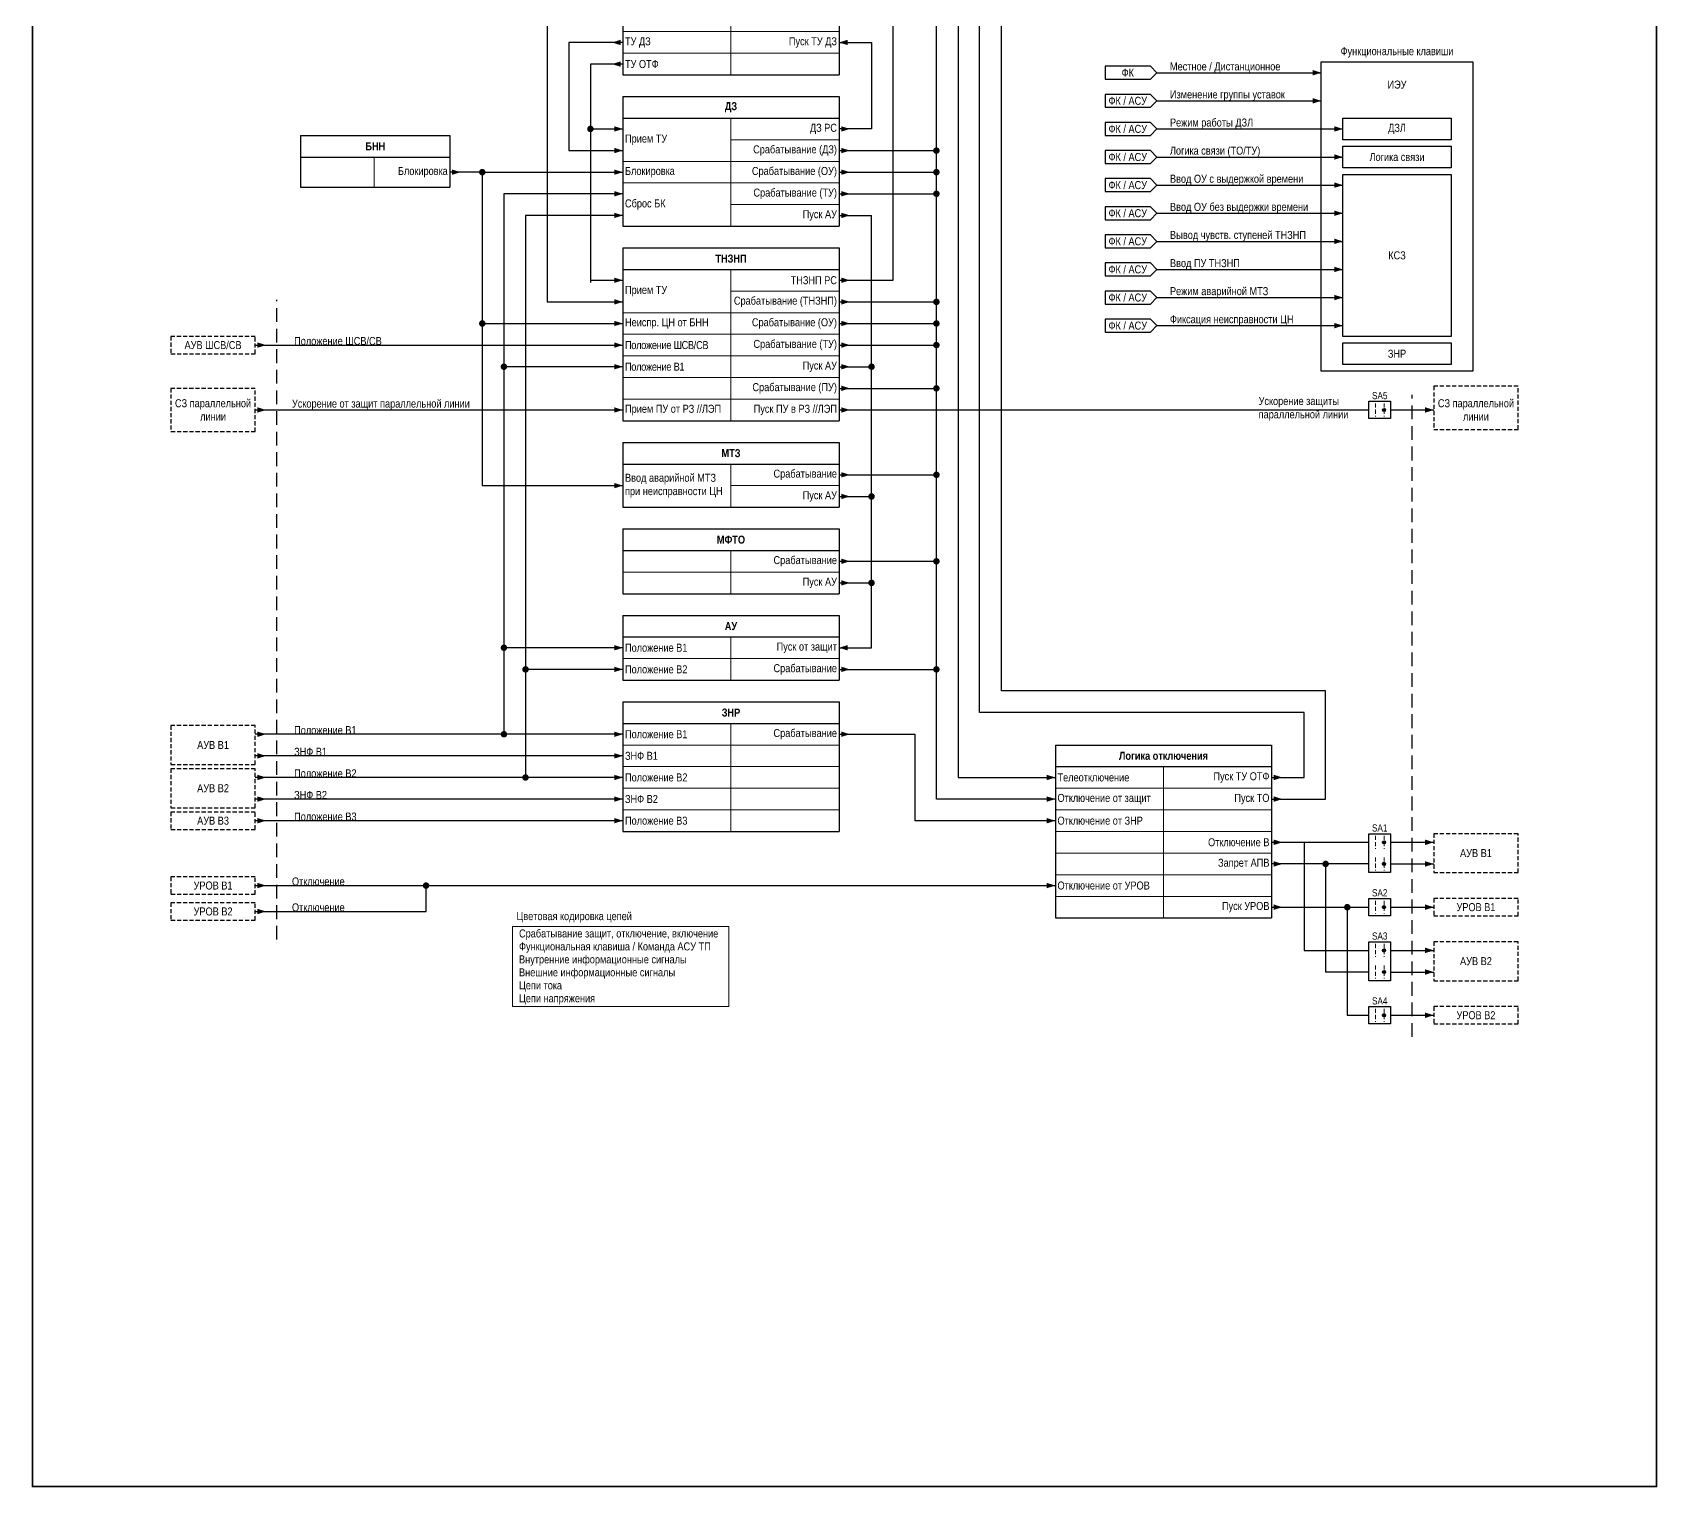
# Model space of a CAD drawing. Header units: millimetres. Extents: x -14593 to 14732, y -17400 to 5232.
# Drawn here: x 8302 to 9053, y -1173 to -500 of the extents above; entities that cross this region are included whole.
import ezdxf
from ezdxf.enums import TextEntityAlignment as Align

# ---------------------------------------------------------------- set-up
doc = ezdxf.new("R2010")
doc.units = ezdxf.units.MM
doc.linetypes.add('штриховая2', pattern=[9.525, 6.35, -3.175])
for name, color, linetype, lineweight in [('Основная', 7, 'Continuous', 30), ('Отключение_включение', 1, 'Continuous', 30), ('Тонкая', 7, 'Continuous', 18), ('Цепи внешние', 84, 'Continuous', 30), ('Цепи внутренние', 5, 'Continuous', 30), ('Цепи ТН', 200, 'Continuous', 30), ('Цепи ТТ', 23, 'Continuous', 30), ('Цепь - ФК и АСУ', 132, 'Continuous', 30), ('Штриховая', 7, 'штриховая2', 20)]:
    doc.layers.add(name, color=color, linetype=linetype, lineweight=lineweight)
doc.layers.add('Рамка', color=8, linetype='Continuous', lineweight=35, plot=False)
doc.styles.add('Narrow', font='ARIALN.TTF')
doc.styles.add('Табл дан', font='ARIALN.TTF')
doc.styles.add('Табл загол', font='ARIALNB.TTF')

# ---------------------------------------------------------------- blocks, each defined once
blk = doc.blocks.new('*T285')
at = {"layer": 'Основная', "color": 0, "linetype": 'ByBlock', "lineweight": -2, "transparency": 16777216}
for p, q in [((0, 0), (100, 0)), ((0, 0), (0, -10)), ((100, 0), (100, -10))]:
    blk.add_line(p, q, dxfattribs=at)
at = {"layer": 'Основная', "color": 0, "linetype": 'ByBlock', "lineweight": 30, "transparency": 16777216}
for p, q in [((0, -10), (100, -10)), ((0, -10), (0, -60)), ((100, -10), (100, -60)), ((0, -60), (100, -60))]:
    blk.add_line(p, q, dxfattribs=at)
at = {"layer": 'Основная', "color": 0, "linetype": 'ByBlock', "lineweight": 18, "transparency": 16777216}
for p, q in [((50, -10), (50, -60)), ((50, -20), (100, -20)), ((0, -30), (100, -30)), ((0, -40), (100, -40)), ((50, -50), (100, -50))]:
    blk.add_line(p, q, dxfattribs=at)
at = {"layer": 'Основная', "color": 0, "transparency": 16777216, "char_height": 3.7}
for s, insert, width, attachment_point, style in [('{\\C256;ДЗ}', (50, -5), 97, 5, 'Табл загол'), ('ДЗ РС', (99, -15), 48, 6, 'Табл дан'), ('Прием ТУ', (1, -20), 48, 4, 'Табл дан'), ('Срабатывание (ДЗ)', (99, -25), 48, 6, 'Табл дан'), ('{\\C256;Блокировка}', (1, -35), 48, 4, 'Табл дан'), ('Срабатывание (ОУ)', (99, -35), 48, 6, 'Табл дан'), ('Срабатывание (ТУ)', (99, -45), 48, 6, 'Табл дан'), ('Сброс БК', (1, -50), 48, 4, 'Табл дан'), ('Пуск АУ', (99, -55), 48, 6, 'Табл дан')]:
    blk.add_mtext(s, dxfattribs=dict(at, insert=insert, width=width, attachment_point=attachment_point, style=style))
blk = doc.blocks.new('*T286')
at = {"layer": 'Основная', "color": 0, "linetype": 'ByBlock', "lineweight": -2, "transparency": 16777216}
for p, q in [((0, 0), (100, 0)), ((0, 0), (0, -10)), ((100, 0), (100, -10))]:
    blk.add_line(p, q, dxfattribs=at)
at = {"layer": 'Основная', "color": 0, "linetype": 'ByBlock', "lineweight": 30, "transparency": 16777216}
for p, q in [((0, -10), (100, -10)), ((0, -10), (0, -80)), ((100, -10), (100, -80)), ((0, -80), (100, -80))]:
    blk.add_line(p, q, dxfattribs=at)
at = {"layer": 'Основная', "color": 0, "linetype": 'ByBlock', "lineweight": 18, "transparency": 16777216}
for p, q in [((50, -10), (50, -80)), ((50, -20), (100, -20)), ((0, -30), (100, -30)), ((0, -40), (100, -40)), ((0, -50), (100, -50)), ((0, -60), (100, -60)), ((0, -70), (100, -70))]:
    blk.add_line(p, q, dxfattribs=at)
at = {"layer": 'Основная', "color": 0, "transparency": 16777216, "char_height": 3.7}
for s, insert, width, attachment_point, style in [('{\\C256;ТНЗНП}', (50, -5), 97, 5, 'Табл загол'), ('ТНЗНП РС', (99, -15), 48, 6, 'Табл дан'), ('Прием ТУ', (1, -20), 48, 4, 'Табл дан'), ('Срабатывание ({\\C256;ТНЗНП)}', (99, -25), 48, 6, 'Табл дан'), ('{\\C256;Неиспр. ЦН от БНН}', (1, -35), 48, 4, 'Табл дан'), ('Срабатывание (ОУ)', (99, -35), 48, 6, 'Табл дан'), ('{\\T0.95;Положение ШСВ/СВ}', (1, -45), 48, 4, 'Табл дан'), ('Срабатывание (ТУ)', (99, -45), 48, 6, 'Табл дан'), ('{\\T0.95;Положение В1}', (1, -55), 48, 4, 'Табл дан'), ('Пуск АУ', (99, -55), 48, 6, 'Табл дан'), ('Срабатывание (ПУ)', (99, -65), 48, 6, 'Табл дан'), ('Прием ПУ от РЗ //ЛЭП', (1, -75), 48, 4, 'Табл дан'), ('Пуск ПУ в РЗ //ЛЭП', (99, -75), 48, 6, 'Табл дан')]:
    blk.add_mtext(s, dxfattribs=dict(at, insert=insert, width=width, attachment_point=attachment_point, style=style))
blk = doc.blocks.new('*T287')
at = {"layer": 'Основная', "color": 0, "linetype": 'ByBlock', "lineweight": -2, "transparency": 16777216}
for p, q in [((0, 0), (100, 0)), ((0, 0), (0, -10)), ((100, 0), (100, -10))]:
    blk.add_line(p, q, dxfattribs=at)
at = {"layer": 'Основная', "color": 0, "linetype": 'ByBlock', "lineweight": 30, "transparency": 16777216}
for p, q in [((0, -10), (100, -10)), ((0, -10), (0, -30)), ((100, -10), (100, -30)), ((0, -30), (100, -30))]:
    blk.add_line(p, q, dxfattribs=at)
at = {"layer": 'Основная', "color": 0, "linetype": 'ByBlock', "lineweight": 18, "transparency": 16777216}
for p, q in [((50, -10), (50, -30)), ((0, -20), (100, -20))]:
    blk.add_line(p, q, dxfattribs=at)
at = {"layer": 'Основная', "color": 0, "transparency": 16777216, "char_height": 3.7}
for s, insert, width, attachment_point, style in [('{\\C256;МФТО}', (50, -5), 97, 5, 'Табл загол'), ('Срабатывание ', (99, -15), 48, 6, 'Табл дан'), ('Пуск АУ', (99, -25), 48, 6, 'Табл дан')]:
    blk.add_mtext(s, dxfattribs=dict(at, insert=insert, width=width, attachment_point=attachment_point, style=style))
blk = doc.blocks.new('*T288')
at = {"layer": 'Основная', "color": 0, "linetype": 'ByBlock', "lineweight": -2, "transparency": 16777216}
for p, q in [((0, 0), (100, 0)), ((0, 0), (0, -10)), ((100, 0), (100, -10))]:
    blk.add_line(p, q, dxfattribs=at)
at = {"layer": 'Основная', "color": 0, "linetype": 'ByBlock', "lineweight": 30, "transparency": 16777216}
for p, q in [((0, -10), (100, -10)), ((0, -10), (0, -30)), ((100, -10), (100, -30)), ((0, -30), (100, -30))]:
    blk.add_line(p, q, dxfattribs=at)
at = {"layer": 'Основная', "color": 0, "linetype": 'ByBlock', "lineweight": 18, "transparency": 16777216}
for p, q in [((50, -10), (50, -30)), ((50, -20), (100, -20))]:
    blk.add_line(p, q, dxfattribs=at)
at = {"layer": 'Основная', "color": 0, "transparency": 16777216, "char_height": 3.7}
for s, insert, width, attachment_point, style in [('{\\C256;МТЗ}', (50, -5), 97, 5, 'Табл загол'), ('Ввод аварийной МТЗ при неисправности ЦН', (1, -20), 48, 4, 'Табл дан'), ('Срабатывание', (99, -15), 48, 6, 'Табл дан'), ('Пуск АУ', (99, -25), 48, 6, 'Табл дан')]:
    blk.add_mtext(s, dxfattribs=dict(at, insert=insert, width=width, attachment_point=attachment_point, style=style))
blk = doc.blocks.new('Point')
at = {"layer": 'Основная', "color": 0, "const_width": 1.5}
blk.add_lwpolyline([(-0.75, 0, 1), (0.75, 0, 1)], format="xyb", close=True, dxfattribs=at)
blk = doc.blocks.new('*T284')
at = {"layer": 'Основная', "color": 0, "linetype": 'ByBlock', "lineweight": -2, "transparency": 16777216}
for p, q in [((0, 0), (100, 0)), ((0, 0), (0, -10)), ((100, 0), (100, -10))]:
    blk.add_line(p, q, dxfattribs=at)
at = {"layer": 'Основная', "color": 0, "linetype": 'ByBlock', "lineweight": 30, "transparency": 16777216}
for p, q in [((0, -10), (100, -10)), ((0, -10), (0, -80)), ((100, -10), (100, -80)), ((0, -80), (100, -80))]:
    blk.add_line(p, q, dxfattribs=at)
at = {"layer": 'Основная', "color": 0, "linetype": 'ByBlock', "lineweight": 18, "transparency": 16777216}
for p, q in [((50, -10), (50, -80)), ((0, -20), (100, -20)), ((0, -30), (100, -30)), ((0, -40), (100, -40)), ((0, -50), (100, -50)), ((0, -60), (100, -60)), ((0, -70), (100, -70))]:
    blk.add_line(p, q, dxfattribs=at)
at = {"layer": 'Основная', "color": 0, "transparency": 16777216, "char_height": 3.7}
for s, insert, width, attachment_point, style in [('Логика связи (РС)', (50, -5), 97, 5, 'Табл загол'), ('Передача сигнала ТО ', (1, -15), 48, 4, 'Табл дан'), ('Телеотключение', (99, -15), 48, 6, 'Табл дан'), ('Передача сигналов ТУ', (1, -25), 48, 4, 'Табл дан'), ('Прием сигнала ТО ', (1, -35), 48, 4, 'Табл дан'), ('Пуск телеотключения', (99, -35), 48, 6, 'Табл дан'), ('Прием сигналов ТУ', (1, -45), 48, 4, 'Табл дан'), ('Пуск ТУ ОТФ', (99, -45), 48, 6, 'Табл дан'), ('Пуск ТУ ТНЗНП', (99, -55), 48, 6, 'Табл дан'), ('ТУ ТНЗНП', (1, -55), 48, 4, 'Табл дан'), ('ТУ ДЗ', (1, -65), 48, 4, 'Табл дан'), ('Пуск ТУ ДЗ', (99, -65), 48, 6, 'Табл дан'), ('ТУ ОТФ', (1, -75), 48, 4, 'Табл дан')]:
    blk.add_mtext(s, dxfattribs=dict(at, insert=insert, width=width, attachment_point=attachment_point, style=style))
blk = doc.blocks.new('*T283')
at = {"layer": 'Основная', "color": 0, "linetype": 'ByBlock', "lineweight": -2, "transparency": 16777216}
for p, q in [((0, 0), (69, 0)), ((0, 0), (0, -10)), ((69, 0), (69, -10))]:
    blk.add_line(p, q, dxfattribs=at)
at = {"layer": 'Основная', "color": 0, "linetype": 'ByBlock', "lineweight": 30, "transparency": 16777216}
for p, q in [((0, -10), (69, -10)), ((0, -10), (0, -24)), ((69, -10), (69, -24)), ((0, -24), (69, -24))]:
    blk.add_line(p, q, dxfattribs=at)
at = {"layer": 'Основная', "color": 0, "linetype": 'ByBlock', "lineweight": 18, "transparency": 16777216}
blk.add_line((34, -10), (34, -24), dxfattribs=at)
at = {"layer": 'Основная', "color": 0, "transparency": 16777216, "char_height": 3.7}
for s, insert, width, attachment_point, style in [('{\\C256;БНН}', (34.5, -5), 66, 5, 'Табл загол'), ('Блокировка', (68, -17), 33, 6, 'Табл дан')]:
    blk.add_mtext(s, dxfattribs=dict(at, insert=insert, width=width, attachment_point=attachment_point, style=style))
blk = doc.blocks.new('*T291')
at = {"layer": 'Основная', "color": 0, "linetype": 'ByBlock', "lineweight": -2, "transparency": 16777216}
for p, q in [((0, 0), (100, 0)), ((0, 0), (0, -10)), ((100, 0), (100, -10))]:
    blk.add_line(p, q, dxfattribs=at)
at = {"layer": 'Основная', "color": 0, "linetype": 'ByBlock', "lineweight": 30, "transparency": 16777216}
for p, q in [((0, -10), (100, -10)), ((0, -10), (0, -30)), ((100, -10), (100, -30)), ((0, -30), (100, -30))]:
    blk.add_line(p, q, dxfattribs=at)
at = {"layer": 'Основная', "color": 0, "linetype": 'ByBlock', "lineweight": 18, "transparency": 16777216}
for p, q in [((50, -10), (50, -30)), ((0, -20), (100, -20))]:
    blk.add_line(p, q, dxfattribs=at)
at = {"layer": 'Основная', "color": 0, "transparency": 16777216, "char_height": 3.7}
for s, insert, width, attachment_point, style in [('{\\C256;АУ}', (50, -5), 97, 5, 'Табл загол'), ('\\A1;Положение В1', (1, -15), 48, 4, 'Табл дан'), ('Пуск от защит', (99, -15), 48, 6, 'Табл дан'), ('Срабатывание', (99, -25), 48, 6, 'Табл дан'), ('Положение В2', (1, -25), 48, 4, 'Табл дан')]:
    blk.add_mtext(s, dxfattribs=dict(at, insert=insert, width=width, attachment_point=attachment_point, style=style))
blk = doc.blocks.new('*T289')
at = {"layer": 'Основная', "color": 0, "linetype": 'ByBlock', "lineweight": -2, "transparency": 16777216}
for p, q in [((0, 0), (100, 0)), ((0, 0), (0, -10)), ((100, 0), (100, -10))]:
    blk.add_line(p, q, dxfattribs=at)
at = {"layer": 'Основная', "color": 0, "linetype": 'ByBlock', "lineweight": 30, "transparency": 16777216}
for p, q in [((0, -10), (100, -10)), ((0, -10), (0, -80)), ((100, -10), (100, -80)), ((0, -80), (100, -80))]:
    blk.add_line(p, q, dxfattribs=at)
at = {"layer": 'Основная', "color": 0, "linetype": 'ByBlock', "lineweight": 18, "transparency": 16777216}
for p, q in [((50, -10), (50, -80)), ((0, -20), (100, -20)), ((0, -30), (100, -30)), ((0, -40), (100, -40)), ((0, -50), (100, -50)), ((0, -60), (100, -60)), ((0, -70), (100, -70))]:
    blk.add_line(p, q, dxfattribs=at)
at = {"layer": 'Основная', "color": 0, "transparency": 16777216, "char_height": 3.7}
for s, insert, width, attachment_point, style in [('{\\C256;Логика отключения}', (50, -5), 97, 5, 'Табл загол'), ('Телеотключение', (1, -15), 48, 4, 'Табл дан'), ('Пуск ТУ ОТФ', (99, -15), 48, 6, 'Табл дан'), ('{\\C256;Отключение от защит}', (1, -25), 48, 4, 'Табл дан'), ('Пуск ТО', (99, -25), 48, 6, 'Табл дан'), ('Отключение от ЗНР', (1, -35), 48, 4, 'Табл дан'), ('Отключение В', (99, -45), 48, 6, 'Табл дан'), ('Запрет АПВ', (99, -55), 48, 6, 'Табл дан'), ('Отключение от УРОВ', (1, -65), 48, 4, 'Табл дан'), ('Пуск УРОВ', (99, -75), 48, 6, 'Табл дан')]:
    blk.add_mtext(s, dxfattribs=dict(at, insert=insert, width=width, attachment_point=attachment_point, style=style))
blk = doc.blocks.new('*T290')
at = {"layer": 'Основная', "color": 0, "linetype": 'ByBlock', "lineweight": -2, "transparency": 16777216}
for p, q in [((0, 0), (100, 0)), ((0, 0), (0, -10)), ((100, 0), (100, -10))]:
    blk.add_line(p, q, dxfattribs=at)
at = {"layer": 'Основная', "color": 0, "linetype": 'ByBlock', "lineweight": 30, "transparency": 16777216}
for p, q in [((0, -10), (100, -10)), ((0, -10), (0, -60)), ((100, -10), (100, -60)), ((0, -60), (100, -60))]:
    blk.add_line(p, q, dxfattribs=at)
at = {"layer": 'Основная', "color": 0, "linetype": 'ByBlock', "lineweight": 18, "transparency": 16777216}
for p, q in [((50, -10), (50, -60)), ((0, -20), (100, -20)), ((0, -30), (100, -30)), ((0, -40), (100, -40)), ((0, -50), (100, -50))]:
    blk.add_line(p, q, dxfattribs=at)
at = {"layer": 'Основная', "color": 0, "transparency": 16777216, "char_height": 3.7}
for s, insert, width, attachment_point, style in [('{\\C256;ЗНР}', (50, -5), 97, 5, 'Табл загол'), ('\\A1;Положение В1', (1, -15), 48, 4, 'Табл дан'), ('Срабатывание', (99, -15), 48, 6, 'Табл дан'), ('ЗНФ В1', (1, -25), 48, 4, 'Табл дан'), ('\\A1;Положение В2', (1, -35), 48, 4, 'Табл дан'), ('ЗНФ В2', (1, -45), 48, 4, 'Табл дан'), ('\\A1;Положение В3', (1, -55), 48, 4, 'Табл дан')]:
    blk.add_mtext(s, dxfattribs=dict(at, insert=insert, width=width, attachment_point=attachment_point, style=style))

msp = doc.modelspace()

# ---------------------------------------------------------------- hatches: boundary and pattern name
at = {"lineweight": 25, "ltscale": 0.25}
h = msp.add_hatch(color=256, dxfattribs=at)
edge = h.paths.add_edge_path()
edge.add_arc((8927, -675), 0.75, 0, 360)
h = msp.add_hatch(color=256, dxfattribs=at)
edge = h.paths.add_edge_path()
edge.add_arc((8927, -875), 0.75, 0, 360)
h = msp.add_hatch(color=256, dxfattribs=at)
edge = h.paths.add_edge_path()
edge.add_arc((8927, -885), 0.75, 0, 360)
h = msp.add_hatch(color=256, dxfattribs=at)
edge = h.paths.add_edge_path()
edge.add_arc((8927, -905), 0.75, 0, 360)
h = msp.add_hatch(color=256, dxfattribs=at)
edge = h.paths.add_edge_path()
edge.add_arc((8927, -925), 0.75, 0, 360)
h = msp.add_hatch(color=256, dxfattribs=at)
edge = h.paths.add_edge_path()
edge.add_arc((8927, -935), 0.75, 0, 360)
h = msp.add_hatch(color=256, dxfattribs=at)
edge = h.paths.add_edge_path()
edge.add_arc((8927, -955), 0.75, 0, 360)

# ---------------------------------------------------------------- linework, layer by layer
for centre in [(8927, -675), (8927, -875), (8927, -885), (8927, -905), (8927, -925), (8927, -935), (8927, -955)]:
    msp.add_circle(centre, 0.75, dxfattribs=at)
at = {"layer": 'Основная'}
for points in [[(8898, -514), (8968, -514), (8968, -657), (8898, -657)], [(8920, -671), (8930, -671), (8930, -679), (8920, -679)], [(8920, -871), (8930, -871), (8930, -889), (8920, -889)], [(8920, -901), (8930, -901), (8930, -909), (8920, -909)], [(8920, -921), (8930, -921), (8930, -939), (8920, -939)], [(8920, -951), (8930, -951), (8930, -959), (8920, -959)]]:
    msp.add_lwpolyline(points, close=True, dxfattribs=at)
at = {"layer": 'Основная', "ltscale": 0.3}
for points in [[(8908, -540), (8958, -540), (8958, -550), (8908, -550)], [(8908, -553), (8958, -553), (8958, -563), (8908, -563)], [(8908, -566), (8958, -566), (8958, -641), (8908, -641)], [(8908, -644), (8958, -644), (8958, -654), (8908, -654)]]:
    msp.add_lwpolyline(points, close=True, dxfattribs=at)
at = {"layer": 'Отключение_включение', "ltscale": 0.3}
for points in [[(8720, -855), (8720, -425)], [(8730, -455), (8730, -845)], [(8750, -475), (8750, -805)], [(8675, -625), (8720, -625)], [(8675, -635), (8720, -635), (8720, -635)], [(8675, -705), (8720, -705)], [(8675, -745), (8720, -745)], [(8675, -795), (8720, -795)], [(8900, -805), (8750, -805)], [(8900, -855), (8900, -805)], [(8675, -825), (8710, -825)], [(8730, -845), (8775, -845)], [(8775, -855), (8720, -855)], [(8875, -855), (8900, -855)], [(8775, -865), (8710, -865)], [(8875, -875), (8920, -875)], [(8930, -875), (8950, -875)], [(8890, -925), (8920, -925)], [(8930, -925), (8950, -925)]]:
    msp.add_lwpolyline(points, dxfattribs=at)
for points in [[(8680, -555, 0, 2.5, 0), (8676, -555, 0, 0, 0)], [(8680, -565, 0, 2.5, 0), (8676, -565, 0, 0, 0)], [(8680, -575, 0, 2.5, 0), (8676, -575, 0, 0, 0)], [(8680, -625, 0, 2.5, 0), (8676, -625, 0, 0, 0)], [(8680, -635, 0, 2.5, 0), (8676, -635, 0, 0, 0)], [(8680, -645, 0, 2.5, 0), (8676, -645, 0, 0, 0)], [(8680, -665, 0, 2.5, 0), (8676, -665, 0, 0, 0)], [(8680, -705, 0, 2.5, 0), (8676, -705, 0, 0, 0)], [(8680, -745, 0, 2.5, 0), (8676, -745, 0, 0, 0)], [(8680, -795, 0, 2.5, 0), (8676, -795, 0, 0, 0)], [(8680, -825, 0, 2.5, 0), (8676, -825, 0, 0, 0)], [(8775, -845, 0, 2.5, 0), (8771, -845, 0, 0, 0)], [(8775, -855, 0, 2.5, 0), (8771, -855, 0, 0, 0)], [(8880, -855, 0, 2.5, 0), (8876, -855, 0, 0, 0)], [(8775, -865, 0, 2.5, 0), (8771, -865, 0, 0, 0)], [(8880, -875, 0, 2.5, 0), (8876, -875, 0, 0, 0)], [(8950, -875, 0, 2.5, 0), (8946, -875, 0, 0, 0)], [(8410, -895, 0, 2.5, 0), (8406, -895, 0, 0, 0)], [(8775, -895, 0, 2.5, 0), (8771, -895, 0, 0, 0)], [(8410, -907, 0, 2.5, 0), (8406, -907, 0, 0, 0)], [(8950, -925, 0, 2.5, 0), (8946, -925, 0, 0, 0)]]:
    msp.add_lwpolyline(points, format="xyseb", dxfattribs=at)
at = {"layer": 'Отключение_включение'}
for points in [[(8675, -555), (8720, -555)], [(8675, -565), (8720, -565)], [(8675, -575), (8720, -575)], [(8675, -645), (8720, -645)], [(8675, -665), (8720, -665)], [(8710, -825), (8710, -865)], [(8890, -875), (8890, -925)], [(8405, -895), (8775, -895)], [(8484, -907), (8484, -895)], [(8405, -907), (8484, -907)]]:
    msp.add_lwpolyline(points, dxfattribs=at)
at = {"layer": 'Рамка', "color": 1}
msp.add_lwpolyline([(8302, -30), (9053, -30), (9053, -1173), (8302, -1173)], close=True, dxfattribs=at)
at = {"layer": 'Тонкая', "ltscale": 0.3}
msp.add_lwpolyline([(8524, -914), (8624, -914), (8624, -951), (8524, -951)], close=True, dxfattribs=at)
at = {"layer": 'Цепи внешние', "ltscale": 0.3}
for points in [[(8575, -575), (8520, -575)], [(8520, -575), (8520, -825)], [(8530, -585), (8530, -845)], [(8575, -585), (8530, -585)], [(8575, -655), (8520, -655)], [(8575, -785), (8520, -785)], [(8575, -795), (8530, -795)], [(8575, -825), (8405, -825)], [(8575, -835), (8405, -835)], [(8575, -845), (8405, -845)], [(8575, -855), (8405, -855)], [(8575, -865), (8405, -865)], [(8930, -885), (8950, -885)], [(8930, -905), (8950, -905)], [(8930, -935), (8950, -935)], [(8930, -955), (8950, -955)]]:
    msp.add_lwpolyline(points, dxfattribs=at)
for points in [[(8575, -575, 0, 2.5, 0), (8571, -575, 0, 0, 0)], [(8575, -585, 0, 2.5, 0), (8571, -585, 0, 0, 0)], [(8410, -645, 0, 2.5, 0), (8406, -645, 0, 0, 0)], [(8575, -645, 0, 2.5, 0), (8571, -645, 0, 0, 0)], [(8575, -655, 0, 2.5, 0), (8571, -655, 0, 0, 0)], [(8410, -675, 0, 2.5, 0), (8406, -675, 0, 0, 0)], [(8575, -675, 0, 2.5, 0), (8571, -675, 0, 0, 0)], [(8680, -675, 0, 2.5, 0), (8676, -675, 0, 0, 0)], [(8950, -675, 0, 2.5, 0), (8946, -675, 0, 0, 0)], [(8575, -785, 0, 2.5, 0), (8571, -785, 0, 0, 0)], [(8575, -795, 0, 2.5, 0), (8571, -795, 0, 0, 0)], [(8410, -825, 0, 2.5, 0), (8406, -825, 0, 0, 0)], [(8575, -825, 0, 2.5, 0), (8571, -825, 0, 0, 0)], [(8410, -835, 0, 2.5, 0), (8406, -835, 0, 0, 0)], [(8575, -835, 0, 2.5, 0), (8571, -835, 0, 0, 0)], [(8410, -845, 0, 2.5, 0), (8406, -845, 0, 0, 0)], [(8575, -845, 0, 2.5, 0), (8571, -845, 0, 0, 0)], [(8410, -855, 0, 2.5, 0), (8406, -855, 0, 0, 0)], [(8575, -855, 0, 2.5, 0), (8571, -855, 0, 0, 0)], [(8410, -865, 0, 2.5, 0), (8406, -865, 0, 0, 0)], [(8575, -865, 0, 2.5, 0), (8571, -865, 0, 0, 0)], [(8950, -885, 0, 2.5, 0), (8946, -885, 0, 0, 0)], [(8950, -905, 0, 2.5, 0), (8946, -905, 0, 0, 0)], [(8950, -935, 0, 2.5, 0), (8946, -935, 0, 0, 0)], [(8950, -955, 0, 2.5, 0), (8946, -955, 0, 0, 0)]]:
    msp.add_lwpolyline(points, format="xyseb", dxfattribs=at)
at = {"layer": 'Цепи внешние', "linetype": 'штриховая2', "ltscale": 0.3}
for points in [[(8405, -641), (8366, -641), (8366, -649), (8405, -649)], [(8405, -665), (8366, -665), (8366, -685), (8405, -685)], [(8989, -664), (8950, -664), (8950, -684), (8989, -684)], [(8405, -821), (8366, -821), (8366, -839), (8405, -839)], [(8405, -841), (8366, -841), (8366, -859), (8405, -859)], [(8405, -861), (8366, -861), (8366, -869), (8405, -869)], [(8989, -871), (8950, -871), (8950, -889), (8989, -889)], [(8405, -891), (8366, -891), (8366, -899), (8405, -899)], [(8989, -901), (8950, -901), (8950, -909), (8989, -909)], [(8405, -903), (8366, -903), (8366, -911), (8405, -911)], [(8989, -921), (8950, -921), (8950, -939), (8989, -939)], [(8989, -951), (8950, -951), (8950, -959), (8989, -959)]]:
    msp.add_lwpolyline(points, close=True, dxfattribs=at)
at = {"layer": 'Цепи внешние'}
for points in [[(8405, -645), (8575, -645)], [(8405, -675), (8575, -675)], [(8675, -675), (8920, -675)], [(8930, -675), (8950, -675)]]:
    msp.add_lwpolyline(points, dxfattribs=at)
at = {"layer": 'Цепи внутренние', "ltscale": 0.3}
for points in [[(8740, -815), (8740, -485)], [(8540, -495), (8540, -625)], [(8700, -615), (8700, -495)], [(8550, -505), (8550, -555)], [(8575, -505), (8550, -505)], [(8675, -505), (8690, -505)], [(8690, -505), (8690, -545)], [(8560, -545), (8575, -545)], [(8690, -545), (8675, -545)], [(8550, -555), (8575, -555)], [(8510, -565), (8495, -565)], [(8560, -615), (8575, -615)], [(8675, -615), (8700, -615)], [(8540, -625), (8575, -625)], [(8675, -785), (8690, -785)], [(8890, -815), (8740, -815)], [(8890, -835), (8890, -815)], [(8890, -845), (8890, -825)], [(8875, -845), (8890, -845)], [(8875, -905), (8920, -905)], [(8910, -955), (8920, -955)]]:
    msp.add_lwpolyline(points, dxfattribs=at)
for points in [[(8570, -505, 0, 2.5, 0), (8574, -505, 0, 0, 0)], [(8675, -505, 0, 2.5, 0), (8679, -505, 0, 0, 0)], [(8570, -515, 0, 2.5, 0), (8574, -515, 0, 0, 0)], [(8575, -545, 0, 2.5, 0), (8571, -545, 0, 0, 0)], [(8680, -545, 0, 2.5, 0), (8676, -545, 0, 0, 0)], [(8575, -555, 0, 2.5, 0), (8571, -555, 0, 0, 0)], [(8500, -565, 0, 2.5, 0), (8496, -565, 0, 0, 0)], [(8575, -565, 0, 2.5, 0), (8571, -565, 0, 0, 0)], [(8680, -585, 0, 2.5, 0), (8676, -585, 0, 0, 0)], [(8575, -615, 0, 2.5, 0), (8571, -615, 0, 0, 0)], [(8680, -615, 0, 2.5, 0), (8676, -615, 0, 0, 0)], [(8575, -625, 0, 2.5, 0), (8571, -625, 0, 0, 0)], [(8575, -635, 0, 2.5, 0), (8571, -635, 0, 0, 0)], [(8680, -655, 0, 2.5, 0), (8676, -655, 0, 0, 0)], [(8575, -710, 0, 2.5, 0), (8571, -710, 0, 0, 0)], [(8680, -715, 0, 2.5, 0), (8676, -715, 0, 0, 0)], [(8680, -755, 0, 2.5, 0), (8676, -755, 0, 0, 0)], [(8675, -785, 0, 2.5, 0), (8679, -785, 0, 0, 0)], [(8880, -845, 0, 2.5, 0), (8876, -845, 0, 0, 0)], [(8880, -885, 0, 2.5, 0), (8876, -885, 0, 0, 0)], [(8880, -905, 0, 2.5, 0), (8876, -905, 0, 0, 0)]]:
    msp.add_lwpolyline(points, format="xyseb", dxfattribs=at)
at = {"layer": 'Цепи внутренние'}
for points in [[(8575, -515), (8560, -515)], [(8560, -515), (8560, -616)], [(8510, -565), (8510, -710)], [(8510, -565), (8575, -565)], [(8675, -585), (8690, -585)], [(8690, -785), (8690, -585)], [(8510, -635), (8575, -635)], [(8675, -655), (8690, -655)], [(8510, -710), (8575, -710)], [(8675, -715), (8690, -715)], [(8675, -755), (8690, -755)], [(8920, -885), (8875, -885)], [(8900, -885), (8900, -935)], [(8910, -905), (8910, -955)], [(8920, -935), (8900, -935)]]:
    msp.add_lwpolyline(points, dxfattribs=at)
at = {"layer": 'Цепи внутренние', "linetype": 'штриховая2'}
for points in [[(8415, -920), (8415, -624)], [(8940, -965), (8940, -668)]]:
    msp.add_lwpolyline(points, dxfattribs=at)
at = {"layer": 'Цепь - ФК и АСУ', "ltscale": 0.3}
for points in [[(8822, -519), (8819, -516), (8798, -516), (8798, -522), (8819, -522), (8822, -519)], [(8822, -532), (8819, -529), (8798, -529), (8798, -535), (8819, -535), (8822, -532)], [(8822, -545), (8819, -542), (8798, -542), (8798, -548), (8819, -548), (8822, -545)], [(8822, -558), (8819, -555), (8798, -555), (8798, -561), (8819, -561), (8822, -558)], [(8822, -571), (8819, -568), (8798, -568), (8798, -574), (8819, -574), (8822, -571)], [(8822, -584), (8819, -581), (8798, -581), (8798, -587), (8819, -587), (8822, -584)], [(8822, -597), (8819, -594), (8798, -594), (8798, -600), (8819, -600), (8822, -597)], [(8822, -610), (8819, -607), (8798, -607), (8798, -613), (8819, -613), (8822, -610)], [(8822, -623), (8819, -620), (8798, -620), (8798, -626), (8819, -626), (8822, -623)], [(8822, -636), (8819, -633), (8798, -633), (8798, -639), (8819, -639), (8822, -636)]]:
    msp.add_lwpolyline(points, dxfattribs=at)
for points in [[(8898, -519, 0, 2.5, 0), (8894, -519, 0, 0, 0)], [(8898, -532, 0, 2.5, 0), (8894, -532, 0, 0, 0)], [(8908, -545, 0, 2.5, 0), (8904, -545, 0, 0, 0)], [(8908, -558, 0, 2.5, 0), (8904, -558, 0, 0, 0)], [(8908, -571, 0, 2.5, 0), (8904, -571, 0, 0, 0)], [(8908, -584, 0, 2.5, 0), (8904, -584, 0, 0, 0)], [(8908, -597, 0, 2.5, 0), (8904, -597, 0, 0, 0)], [(8908, -610, 0, 2.5, 0), (8904, -610, 0, 0, 0)], [(8908, -623, 0, 2.5, 0), (8904, -623, 0, 0, 0)], [(8908, -636, 0, 2.5, 0), (8904, -636, 0, 0, 0)]]:
    msp.add_lwpolyline(points, format="xyseb", dxfattribs=at)
at = {"layer": 'Цепь - ФК и АСУ'}
for points in [[(8822, -519), (8898, -519)], [(8822, -532), (8898, -532)], [(8822, -545), (8908, -545)], [(8822, -558), (8908, -558)], [(8822, -571), (8908, -571)], [(8822, -584), (8908, -584)], [(8822, -597), (8908, -597)], [(8822, -610), (8908, -610)], [(8822, -623), (8908, -623)], [(8822, -636), (8908, -636)]]:
    msp.add_lwpolyline(points, dxfattribs=at)
at = {"layer": 'Штриховая', "ltscale": 0.3}
for p, q in [((8923, -672), (8923, -678)), ((8927, -672), (8927, -678)), ((8923, -872), (8923, -878)), ((8927, -872), (8927, -878)), ((8923, -882), (8923, -888)), ((8927, -882), (8927, -888)), ((8923, -902), (8923, -908)), ((8927, -902), (8927, -908)), ((8923, -922), (8923, -928)), ((8927, -922), (8927, -928)), ((8923, -932), (8923, -938)), ((8927, -932), (8927, -938)), ((8923, -952), (8923, -958)), ((8927, -952), (8927, -958))]:
    msp.add_line(p, q, dxfattribs=at)

# ---------------------------------------------------------------- block references
for name, p in [('*T284', (8575, -440)), ('*T285', (8575, -530)), ('*T283', (8426, -548)), ('*T286', (8575, -600)), ('*T288', (8575, -690)), ('*T287', (8575, -730)), ('*T291', (8575, -770)), ('*T290', (8575, -810)), ('*T289', (8775, -830))]:
    msp.add_blockref(name, p)
at = {"layer": 'Отключение_включение'}
for p in [(8720, -555), (8720, -565), (8720, -575), (8720, -625), (8720, -635), (8720, -645), (8720, -665), (8720, -705), (8720, -745), (8720, -795), (8484, -895)]:
    msp.add_blockref('Point', p, dxfattribs=at)
at = {"layer": 'Цепи внешние'}
for p in [(8520, -655), (8520, -785), (8530, -795), (8520, -825), (8530, -845)]:
    msp.add_blockref('Point', p, dxfattribs=at)
at = {"layer": 'Цепи внутренние'}
for p in [(8560, -545), (8510, -565), (8510, -635), (8690, -655), (8690, -715), (8690, -755), (8900, -885), (8910, -905)]:
    msp.add_blockref('Point', p, dxfattribs=at)

# ---------------------------------------------------------------- texts
at = {"layer": 'Основная', "style": 'Narrow'}
for s, height, p in [('SA5', 3.3, (8925, -670)), ('SA1', 3.3, (8925, -870)), ('SA2', 3.3, (8925, -900)), ('Цветовая кодировка цепей', 3.7, (8552.5, -911)), ('SA3', 3.3, (8925, -920)), ('SA4', 3.3, (8925, -950))]:
    msp.add_text(s, height=height, dxfattribs=at).set_placement(p, align=Align.CENTER)
at = {"layer": 'Основная', "char_height": 3.7, "style": 'Narrow'}
for s, insert, width, attachment_point in [('Функциональные клавиши', (8933, -512), 94, 8), ('ФК', (8808.5, -519), 21, 5), ('Местное / Дистанционное', (8828, -519), 99, 7), ('ИЭУ', (8933, -524.5), 70, 5), ('ФК / АСУ', (8808.5, -532), 21, 5), ('Изменение группы уставок', (8828, -532), 99, 7), ('Режим работы ДЗЛ', (8828, -545), 89, 7), ('ФК / АСУ', (8808.5, -545), 21, 5), ('ДЗЛ', (8933, -545), 50, 5), ('Логика связи (ТО/ТУ)', (8828, -558), 89, 7), ('ФК / АСУ', (8808.5, -558), 21, 5), ('Логика связи', (8933, -558), 50, 5), ('ФК / АСУ', (8808.5, -571), 21, 5), ('Ввод ОУ с выдержкой времени', (8828, -571), 99, 7), ('ФК / АСУ', (8808.5, -584), 21, 5), ('Ввод ОУ без выдержки времени', (8828, -584), 99, 7), ('Вывод чувств. ступеней ТНЗНП', (8828, -597), 99, 7), ('ФК / АСУ', (8808.5, -597), 21, 5), ('ФК / АСУ', (8808.5, -610), 21, 5), ('Ввод ПУ ТНЗНП', (8828, -610), 99, 7), ('КСЗ', (8933, -603.5), 50, 5), ('ФК / АСУ', (8808.5, -623), 21, 5), ('Режим аварийной МТЗ', (8828, -623), 99, 7), ('ФК / АСУ', (8808.5, -636), 21, 5), ('Фиксация неисправности ЦН', (8828, -636), 99, 7), ('АУВ ШСВ/СВ', (8385.5, -645), 39, 5), ('Положение ШСВ/СВ', (8423, -645), 65, 7), ('ЗНР', (8933, -649), 50, 5), ('СЗ параллельной линии', (8385.5, -675), 39, 5), ('Ускорение от защит параллельной линии', (8422, -675), 85, 7), ('Ускорение защиты параллельной линии', (8869, -680), 56, 7), ('СЗ параллельной линии', (8969.5, -675), 39, 5), ('Положение В1', (8423, -825), 65, 7), ('АУВ В1', (8385.5, -830), 39, 5), ('ЗНФ В1', (8423, -835), 65, 7), ('АУВ В2', (8385.5, -850), 39, 5), ('Положение В2', (8423, -845), 65, 7), ('ЗНФ В2', (8423, -855), 65, 7), ('АУВ В3', (8385.5, -865), 39, 5), ('Положение В3', (8423, -865), 65, 7), ('АУВ В1', (8969.5, -880), 39, 5), ('УРОВ В1', (8385.5, -895), 39, 5), ('Отключение', (8422, -895), 65, 7), ('УРОВ В2', (8385.5, -907), 39, 5), ('Отключение', (8422, -907), 65, 7), ('УРОВ В1', (8969.5, -905), 39, 5), ('АУВ В2', (8969.5, -930), 39, 5), ('УРОВ В2', (8969.5, -955), 39, 5)]:
    msp.add_mtext(s, dxfattribs=dict(at, insert=insert, width=width, attachment_point=attachment_point))
at = {"layer": 'Отключение_включение', "style": 'Narrow'}
msp.add_text('Срабатывание защит, отключение, включение', height=3.7, dxfattribs=at).set_placement((8527, -919))
at = {"layer": 'Цепи внешние', "style": 'Narrow'}
msp.add_text('Внешние информационные сигналы', height=3.7, dxfattribs=at).set_placement((8527, -937))
at = {"layer": 'Цепи внутренние', "style": 'Narrow'}
msp.add_text('Внутренние информационные сигналы', height=3.7, dxfattribs=at).set_placement((8527, -931))
at = {"layer": 'Цепи ТН', "style": 'Narrow'}
msp.add_text('Цепи напряжения', height=3.7, dxfattribs=at).set_placement((8527, -949))
at = {"layer": 'Цепи ТТ', "style": 'Narrow'}
msp.add_text('Цепи тока', height=3.7, dxfattribs=at).set_placement((8527, -943))
at = {"layer": 'Цепь - ФК и АСУ', "style": 'Narrow'}
msp.add_text('Функциональная клавиша / Команда АСУ ТП', height=3.7, dxfattribs=at).set_placement((8527, -925))

doc.saveas('drawing.dxf')
